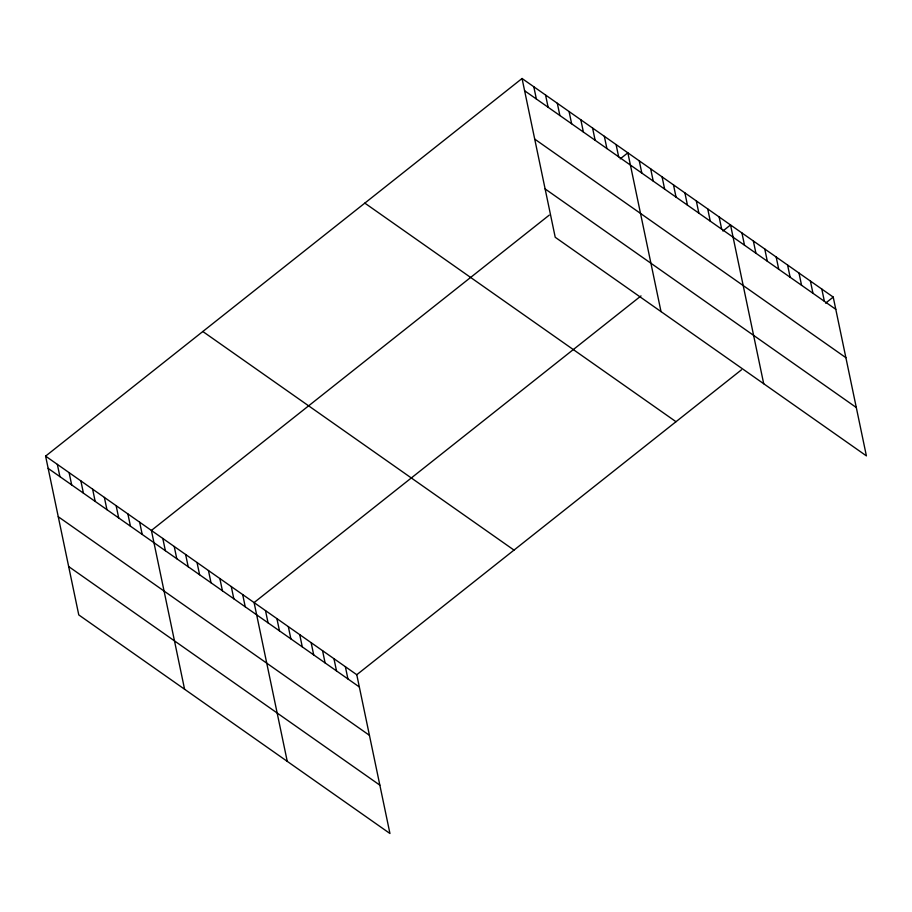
<?xml version="1.0" encoding="UTF-8"?>
<svg xmlns="http://www.w3.org/2000/svg" width="912" height="912" viewBox="0 0 912 912"><rect width="100%" height="100%" fill="white"/><g stroke="black" fill="none" stroke-linecap="round" stroke-linejoin="round"><path stroke-width="1.37" d="M45.6 456.125L356.774 674.72L389.948 833.5L78.774 614.916L45.6 456.125L522.052 78.5L833.226 297.084L866.4 455.875L555.226 237.28L522.052 78.5M549.241 215.129L151.403 530.453L184.577 689.233M620.206 158.87L627.855 152.817L661.018 311.608M641.011 295.91L254.095 602.581L287.257 761.372M722.897 231.01L730.535 224.956L763.709 383.735M356.774 674.72L741.513 369.782M825.588 303.149L833.226 297.084M524.605 90.744L835.791 309.328M534.706 139.103L845.891 357.686M545.114 188.921L856.3 407.516M364.823 203.114L675.997 421.709M202.829 331.512L514.003 550.096M48.154 468.38L359.339 686.964M58.265 516.728L369.44 735.323M68.674 566.557L379.848 785.152M821.815 289.07L824.38 301.313M810.403 281.056L812.968 293.299M799.003 273.041L801.557 285.285M787.592 265.027L790.145 277.271M776.18 257.013L778.734 269.257M764.769 248.999L767.323 261.242M753.358 240.985L755.923 253.228M741.946 232.97L744.511 245.214M719.123 216.931L721.688 229.186M707.723 208.916L710.277 221.171M696.312 200.902L698.866 213.157M684.901 192.888L687.454 205.143M673.489 184.874L676.043 197.129M662.078 176.86L664.643 189.103M650.666 168.845L653.231 181.089M639.255 160.831L641.82 173.075M616.09 144.563L618.655 156.807M604.337 136.298L606.902 148.553M592.583 128.045L595.137 140.288M580.83 119.78L583.384 132.035M569.077 111.526L571.63 123.77M557.312 103.273L559.877 115.516M545.558 95.008L548.123 107.263M533.805 86.754L536.359 98.998M345.374 666.706L347.928 678.95M333.963 658.692L336.517 670.936M322.552 650.678L325.105 662.921M311.14 642.652L313.694 654.907M299.729 634.638L302.282 646.893M288.317 626.624L290.882 638.879M276.906 618.61L279.471 630.865M265.495 610.595L268.06 622.85M242.683 594.567L245.237 606.811M231.272 586.553L233.825 598.796M219.86 578.539L222.414 590.782M208.449 570.524L211.014 582.768M197.038 562.51L199.603 574.754M185.626 554.496L188.191 566.74M174.226 546.482L176.78 558.725M162.815 538.468L165.368 550.711M139.65 522.188L142.204 534.443M127.885 513.935L130.45 526.178M116.132 505.67L118.697 517.925M104.378 497.416L106.932 509.66M92.625 489.163L95.179 501.406M80.872 480.898L83.425 493.153M69.107 472.644L71.672 484.888M57.353 464.39L59.918 476.634"/></g></svg>
